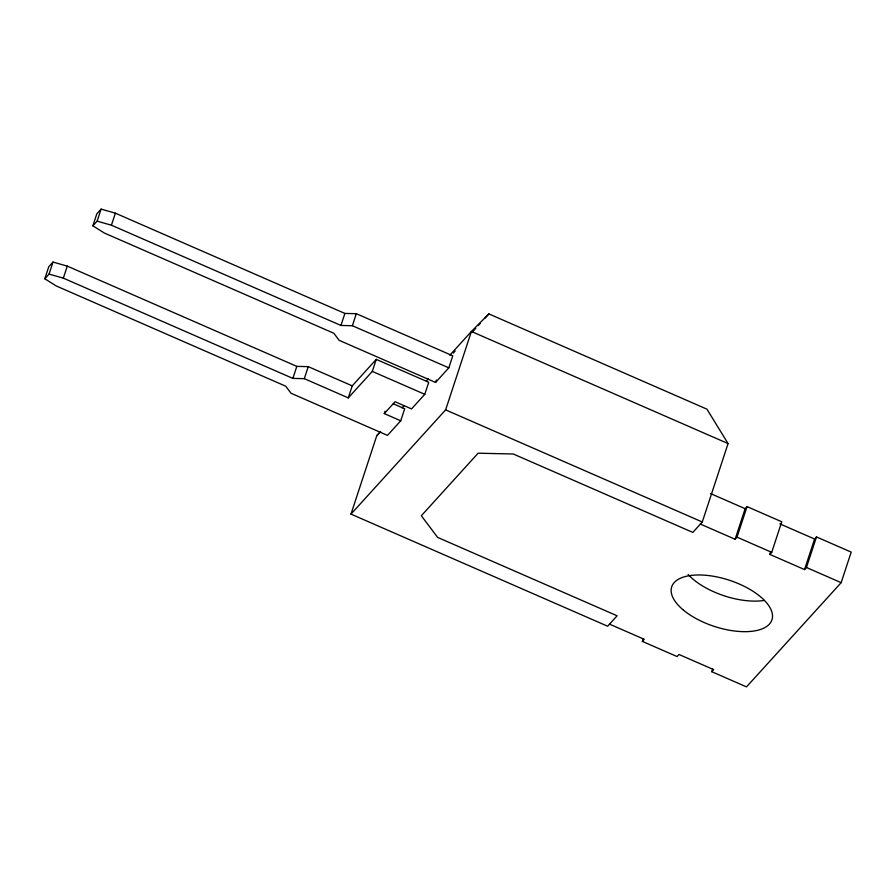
<?xml version="1.0" encoding="UTF-8"?>
<svg xmlns="http://www.w3.org/2000/svg" width="896" height="896" viewBox="0 0 896 896"><rect width="100%" height="100%" fill="white"/><g stroke="black" fill="none" stroke-linecap="round" stroke-linejoin="round"><path stroke-width="1.34" d="M400.736 420.795L387.486 435.389L291.054 393.266L285.768 386.221L56.235 285.958L44.8 278.779L48.754 266.75L53.01 262.058L67.29 266.112L296.822 366.374L308.258 366.643L352.229 385.851L376.264 359.374L428.736 382.29L424.782 394.318L411.533 408.912L395.069 401.722L384.283 413.605L400.736 420.795L404.69 408.766L393.299 403.794M44.8 278.779L49.056 274.086L53.01 262.058M376.264 359.374L372.31 371.403L348.275 397.88L304.304 378.672L292.869 378.403L63.336 278.141L67.29 266.112M92.882 225.826L96.835 213.808L101.091 209.115L115.371 213.17L344.893 313.432L356.328 313.69L452.771 355.813L448.818 367.842L435.568 382.435L339.125 340.312L333.85 333.267L104.317 233.016L92.882 225.826L97.138 221.144L101.091 209.115M448.818 367.842L352.374 325.718L340.939 325.461L111.418 225.198L115.371 213.17M292.869 378.403L296.822 366.374M304.304 378.672L308.258 366.643M340.939 325.461L344.893 313.432M352.374 325.718L356.328 313.69M348.275 397.88L352.229 385.851M449.848 355.197L471.408 331.464L488.869 313.902L706.944 409.17L728.067 443.576L702.285 521.987L692.821 532.414L513.307 454.003L478.128 453.197L421.344 515.738L437.595 537.387L617.109 615.798L607.645 626.226L350.986 514.114L376.768 435.691L380.509 431.558M384.283 413.605L385.067 411.197M435.568 382.435L436.363 380.027M350.986 514.114L445.626 409.875L471.408 331.464L728.067 443.576M770.694 551.757L769.821 554.411L804.541 569.576L814.587 539.022L816.48 536.939L851.2 552.104L841.154 582.658L746.514 686.885L711.794 671.72L713.686 669.637L678.966 654.472L677.074 656.555L642.354 641.39L643.227 638.736M700.392 524.082L735.112 539.246L745.147 508.693L747.04 506.61L781.76 521.774L771.714 552.328L769.821 554.411M735.112 539.246L737.005 537.163L747.04 506.61M711.794 671.72L712.667 669.066M804.541 569.576L806.434 567.493L816.48 536.939M402.069 407.826L403.939 405.765M426.429 380.99L428.299 378.93M453.298 353.08L455.168 351.008M472.013 332.461L475.765 328.339M478.565 325.237L480.435 323.176M485.117 318.024L488.869 313.902M642.354 641.39L644.246 639.307L609.538 624.142M376.768 435.691L380.61 431.693M97.138 221.144L111.418 225.198M49.056 274.086L63.336 278.141M710.438 493.528L745.147 508.693M779.867 523.858L814.587 539.022M372.31 371.403L424.782 394.318M445.626 409.875L702.285 521.987M737.005 537.163L771.714 552.328M806.434 567.493L841.154 582.658M764.322 600.41A52.763 24.282 18.2 0 1 688.15 574.482M682.875 609.627A52.763 24.282 18.2 0 0 769.406 624.098A52.763 24.282 18.2 0 0 713.205 576.229A52.763 24.282 18.2 0 0 682.875 609.627"/></g></svg>
